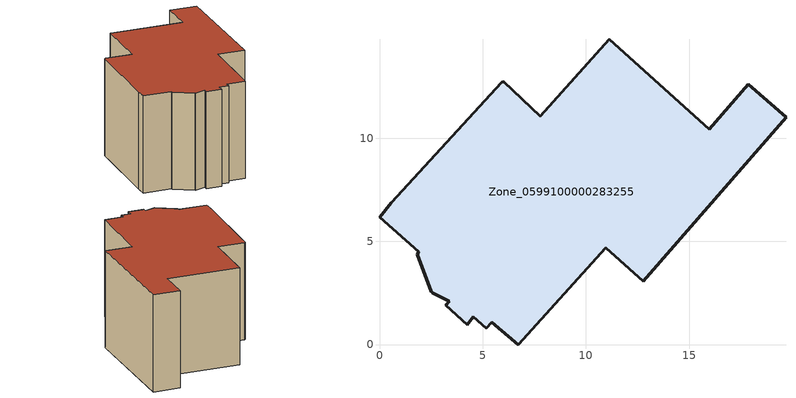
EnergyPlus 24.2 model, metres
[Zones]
Zone_0599100000283255
 floor ground (C_G): 0,6.16 0.58,6.87 5.92,12.71 6.01,12.73 7.79,11.06 11.12,14.78 15.96,10.43 17.86,12.61 19.69,11 12.78,3.06 10.96,4.7 6.73,0 5.43,1.07 5.18,0.78 4.53,1.35 4.25,0.97 3.22,1.91 3.38,2.11 2.54,2.52 2.5,2.55 1.83,4.39 1.91,4.49 z0
 wall outside (C_F): 0.58,6.87 0,6.16 1.91,4.49 1.83,4.39 2.5,2.55 2.54,2.52 3.38,2.11 3.22,1.91 4.25,0.97 4.53,1.35 5.18,0.78 5.43,1.07 6.73,0 10.96,4.7 12.78,3.06 19.69,11 17.86,12.61 15.96,10.43 11.12,14.78 7.79,11.06 6.01,12.73 5.92,12.71 0.58,6.87 z0:8.76
 roof outside (C_R): 3.38,2.11 3.22,1.91 4.25,0.97 4.53,1.35 5.18,0.78 5.43,1.07 6.73,0 10.96,4.7 12.78,3.06 19.69,11 17.86,12.61 15.96,10.43 11.12,14.78 7.79,11.06 6.01,12.73 5.92,12.71 0.58,6.87 0,6.16 1.91,4.49 1.83,4.39 2.5,2.55 2.54,2.52 z8.76
[BUILDING]
Pand.0599100000283255: North Axis=0; Terrain=City; Loads Convergence Tolerance Value=0.04; Temperature Convergence Tolerance Value=0.4; Solar Distribution=FullExterior; Maximum Number of Warmup Days=25; Minimum Number of Warmup Days=1
[Site:Location]
Rotterdam.The.Hague.AP_ZH_NLD Design_Conditions: Latitude=51.96; Longitude=4.45; Time Zone=1; Elevation=-4.5
[SITE:GROUNDTEMPERATURE:BUILDINGSURFACE]
18, 18, 18, 18, 18, 18, 18, 18, 18, 18, 18, 18
[MATERIAL] Thermal Absorptance=0.9; Solar Absorptance=0.7; Visible Absorptance=0.7
Name | Roughness | Thickness | Conductivity | Density | Specific Heat
G.TI.1946 | MediumSmooth | 0.15 | 1 | 540 | 1210
F.TI.1946 | Rough | 0.3 | 0.857143 | 1920 | 840
R.TI.1946 | MediumRough | 0.2 | 0.1 | 1500 | 1000
[CONSTRUCTION]
C_G: G.TI.1946
C_F: F.TI.1946
C_R: R.TI.1946
[ZONE]
Zone_0599100000283255: Type=1; Multiplier=1; Ceiling Height=Autocalculate; Volume=Autocalculate; Floor Area=autocalculate; Part of Total Floor Area=Yes
[ZONEINFILTRATION:DESIGNFLOWRATE]
Infil_Zone_0599100000283255: Zone or ZoneList or Space or SpaceList=Zone_0599100000283255; Schedule=AlwaysOn; Design Flow Rate Calculation Method=Flow/Area; Flow Rate per Floor Area=0.003; Constant Term Coefficient=1; Temperature Term Coefficient=0; Velocity Term Coefficient=0; Velocity Squared Term Coefficient=0
[HVACTEMPLATE:ZONE:IDEALLOADSAIRSYSTEM]
Zone_0599100000283255: Maximum Heating Supply Air Temperature=50; Minimum Cooling Supply Air Temperature=13; Maximum Heating Supply Air Humidity Ratio=0.0156; Minimum Cooling Supply Air Humidity Ratio=0.0077; Heating Limit=NoLimit; Cooling Limit=NoLimit; Dehumidification Control Type=ConstantSensibleHeatRatio; Cooling Sensible Heat Ratio=0.7; Dehumidification Setpoint=60; Humidification Control Type=None; Humidification Setpoint=30; Outdoor Air Method=None; Outdoor Air Flow Rate per Person=0.00944; Outdoor Air Flow Rate per Zone Floor Area=0; Outdoor Air Flow Rate per Zone=0; Demand Controlled Ventilation Type=None; Outdoor Air Economizer Type=NoEconomizer; Heat Recovery Type=None; Sensible Heat Recovery Effectiveness=0.7; Latent Heat Recovery Effectiveness=0.65
[ZONECONTROL:THERMOSTAT]
ThermostatControl_Zone_0599100000283255: Zone or ZoneList=Zone_0599100000283255; Control Type Schedule=DualSetpointControlType; Control 1=Thermostat_Zone_0599100000283255; Temperature Difference Between Cutout And Setpoint=0
[THERMOSTATSETPOINT:DUALSETPOINT]
Thermostat_Zone_0599100000283255: Heating Setpoint Temperature Schedule=HeatingSetpoint_Zone_0599100000283255; Cooling Setpoint Temperature Schedule=CoolingSetpoint_Zone_0599100000283255
[SCHEDULE:COMPACT]
HeatingSetpoint_Zone_0599100000283255: Through: 12/31, For: AllDays, Until: 24:00, 21
CoolingSetpoint_Zone_0599100000283255: Through: 12/31, For: AllDays, Until: 24:00, 24
DualSetpointControlType: Through: 12/31, For: AllDays, Until: 24:00, 4
AlwaysOn: Through: 12/31, For: AllDays, Until: 24:00, 1
